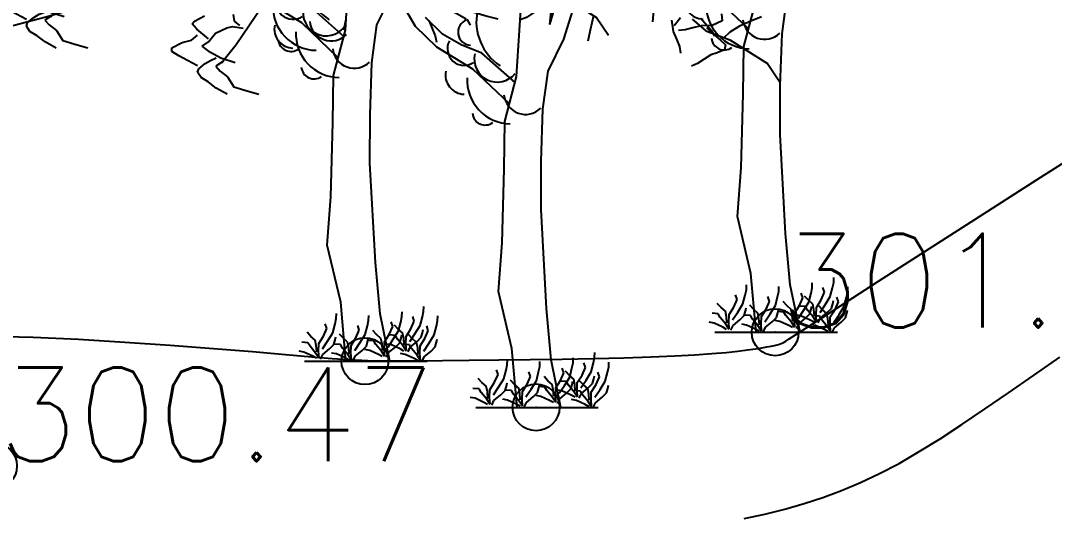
# Model space of a CAD drawing. Header units: millimetres. Extents: x 524954 to 526204, y 9523489 to 9524010.
# Drawn here: x 526074.37 to 526085.4, y 9523822.06 to 9523827.35 of the extents above; entities that cross this region are included whole.
import ezdxf

# ---------------------------------------------------------------- set-up
doc = ezdxf.new("R2010")
doc.units = ezdxf.units.MM
doc.header["$PDMODE"] = 32
doc.header["$PDSIZE"] = 0.5
doc.linetypes.add('ACAD_ISO12W100', pattern=[21, 12, -3, 0, -3, 0, -3])
for name, color, linetype in [('Arbre', 34, 'ACAD_ISO12W100'), ('CN_01_00', 3, 'Continuous'), ('CN_02_00', 4, 'Continuous'), ('CN_10_00', 1, 'Continuous'), ('TopoAlt', 3, 'Continuous'), ('TOPOJIS', 7, 'Continuous')]:
    doc.layers.add(name, color=color, linetype=linetype)
doc.styles.add('Simplex 1.0', font='Simplex.shx', dxfattribs={"width": 0.99, "height": 1})

# ---------------------------------------------------------------- blocks, each defined once
blk = doc.blocks.new('TCPOINT M')
at = {"color": 0}
blk.add_point((0, 0), dxfattribs=at)
at = {"layer": 'TopoAlt', "style": 'Simplex 1.0', "width": 0.99}
blk.add_attdef('ALT', (0.15, 0.15), '', height=1, dxfattribs=at)
blk = doc.blocks.new('v088')
at = {"linetype": 'Continuous'}
for p, q in [((-1.298, 4.058), (-1.504, 4.415)), ((0.138, 4.082), (0.174, 4.45)), ((-0.217, 3.527), (-0.166, 4.349)), ((0.138, 4.082), (0.231, 4.395)), ((-2.931, 4.273), (-3.209, 3.863)), ((0.285, 3.923), (0.384, 4.23)), ((-1.01, 3.977), (-1.188, 4.154)), ((1.655, 4.138), (1.8, 4.011)), ((-1.069, 3.839), (-1.298, 4.058)), ((-0.808, 3.863), (-1.01, 3.977)), ((1.8, 4.011), (2.057, 3.917)), ((-3.209, 3.863), (-3.367, 3.667)), ((-0.589, 3.774), (-0.808, 3.863)), ((0.118, 3.584), (0.285, 3.923)), ((2.057, 3.917), (2.461, 3.664)), ((-0.685, 3.605), (-1.069, 3.839)), ((-0.234, 3.461), (-0.589, 3.774)), ((2.461, 3.664), (2.589, 3.474)), ((-0.294, 3.234), (-0.685, 3.605)), ((0.064, 3.179), (0.118, 3.584)), ((-0.344, 3.046), (-0.217, 3.527)), ((0.045, 2.625), (0.064, 3.179)), ((-0.352, 2.542), (-0.344, 3.046)), ((-0.373, 1.752), (-0.352, 2.542)), ((0.043, 2.109), (0.045, 2.625)), ((0.102, 1.053), (0.043, 2.109)), ((-0.412, 1.235), (-0.373, 1.752)), ((-0.268, 0.628), (-0.412, 1.235)), ((0.151, 0.506), (0.102, 1.053)), ((-0.213, 0), (-0.268, 0.628)), ((0.256, 0), (0.151, 0.506)), ((-0.654, 0), (0.654, 0))]:
    blk.add_line(p, q, dxfattribs=at)
at = {"color": 3, "linetype": 'Continuous'}
for p, q in [((1.243, 4.226), (1.234, 4.11)), ((1.97, 4.193), (1.975, 4.12)), ((-3.679, 4.087), (-3.656, 4.117)), ((-3.629, 4.032), (-3.679, 4.087)), ((-3.656, 4.117), (-3.547, 4.171)), ((-3.229, 4.115), (-3.239, 4.188)), ((-3.172, 4.068), (-3.229, 4.115)), ((-2.04, 4.134), (-2.065, 4.02)), ((-1.153, 4.123), (-1.118, 4.039)), ((-0.748, 4.137), (-0.713, 4.073)), ((0.603, 4.175), (0.566, 4.019)), ((1.435, 4.125), (1.453, 4.007)), ((1.465, 4.068), (1.531, 4.155)), ((1.747, 4.149), (1.858, 4.021)), ((1.975, 4.12), (1.87, 4.071)), ((2.283, 4.116), (2.16, 4.062)), ((2.396, 4.162), (2.283, 4.116)), ((-3.507, 3.927), (-3.629, 4.032)), ((-3.507, 3.896), (-3.43, 3.988)), ((-3.43, 3.988), (-3.309, 4.046)), ((-3.309, 4.046), (-3.249, 4.058)), ((-3.249, 4.058), (-3.134, 4.042)), ((-1.118, 4.039), (-1.087, 3.959)), ((0.566, 4.019), (0.541, 3.904)), ((1.453, 4.007), (1.488, 3.924)), ((1.58, 4.022), (1.511, 4.017)), ((1.664, 4.043), (1.58, 4.022)), ((1.751, 4.067), (1.664, 4.043)), ((1.87, 4.071), (1.751, 4.067)), ((1.81, 4.048), (1.888, 3.972)), ((1.858, 4.021), (1.893, 3.958)), ((1.888, 3.972), (1.953, 3.918)), ((2.059, 3.998), (1.99, 3.936)), ((2.16, 4.062), (2.059, 3.998)), ((-3.898, 3.83), (-3.785, 3.887)), ((-3.785, 3.887), (-3.688, 3.915)), ((-3.688, 3.915), (-3.621, 3.967)), ((-3.574, 3.849), (-3.507, 3.896)), ((-1.087, 3.959), (-1.074, 3.891)), ((1.488, 3.924), (1.519, 3.844)), ((1.953, 3.918), (2.01, 3.864)), ((2.01, 3.864), (2.002, 3.81)), ((-3.897, 3.791), (-3.898, 3.83)), ((-3.821, 3.747), (-3.897, 3.791)), ((-3.484, 3.783), (-3.574, 3.849)), ((-3.375, 3.72), (-3.484, 3.783)), ((1.519, 3.844), (1.532, 3.776)), ((1.855, 3.758), (1.714, 3.664)), ((1.923, 3.778), (1.855, 3.758)), ((2.002, 3.81), (1.923, 3.778)), ((-3.729, 3.697), (-3.821, 3.747)), ((-3.621, 3.641), (-3.729, 3.697)), ((-3.609, 3.608), (-3.542, 3.663)), ((-3.542, 3.663), (-3.485, 3.698)), ((-3.485, 3.698), (-3.422, 3.725)), ((-3.344, 3.689), (-3.426, 3.635)), ((-3.221, 3.67), (-3.375, 3.72)), ((1.714, 3.664), (1.647, 3.637)), ((-3.623, 3.571), (-3.609, 3.608)), ((-3.585, 3.514), (-3.623, 3.571)), ((-3.426, 3.635), (-3.38, 3.583)), ((-3.38, 3.583), (-3.303, 3.524)), ((-3.509, 3.469), (-3.585, 3.514)), ((-3.423, 3.403), (-3.509, 3.469)), ((-3.303, 3.524), (-3.234, 3.416)), ((-3.306, 3.337), (-3.423, 3.403)), ((-3.234, 3.416), (-3.081, 3.37)), ((-3.081, 3.37), (-2.968, 3.339)), ((0.615, 0.531), (0.618, 0.584)), ((-0.329, 0.397), (-0.317, 0.454)), ((-0.317, 0.454), (-0.315, 0.507)), ((0.029, 0.435), (0.031, 0.488)), ((0.373, 0.416), (0.385, 0.474)), ((0.385, 0.474), (0.387, 0.526)), ((0.517, 0.426), (0.5, 0.476)), ((0.579, 0.38), (0.603, 0.474)), ((0.603, 0.474), (0.615, 0.531)), ((0.765, 0.43), (0.767, 0.483)), ((-0.452, 0.267), (-0.416, 0.349)), ((-0.416, 0.349), (-0.433, 0.399)), ((-0.353, 0.303), (-0.329, 0.397)), ((-0.07, 0.329), (-0.087, 0.38)), ((-0.007, 0.284), (0.017, 0.377)), ((0.017, 0.377), (0.029, 0.435)), ((0.25, 0.286), (0.286, 0.368)), ((0.286, 0.368), (0.269, 0.418)), ((0.346, 0.341), (0.305, 0.385)), ((0.392, 0.301), (0.346, 0.341)), ((0.349, 0.322), (0.373, 0.416)), ((0.43, 0.264), (0.481, 0.344)), ((0.481, 0.344), (0.517, 0.426)), ((0.524, 0.291), (0.579, 0.38)), ((0.606, 0.303), (0.613, 0.337)), ((0.666, 0.325), (0.649, 0.375)), ((0.728, 0.279), (0.752, 0.373)), ((0.752, 0.373), (0.765, 0.43)), ((-0.587, 0.264), (-0.627, 0.308)), ((-0.541, 0.224), (-0.587, 0.264)), ((-0.529, 0.166), (-0.541, 0.224)), ((-0.502, 0.188), (-0.452, 0.267)), ((-0.409, 0.214), (-0.353, 0.303)), ((-0.341, 0.178), (-0.327, 0.226)), ((-0.327, 0.226), (-0.32, 0.26)), ((-0.24, 0.245), (-0.281, 0.288)), ((-0.195, 0.204), (-0.24, 0.245)), ((-0.156, 0.168), (-0.106, 0.248)), ((-0.106, 0.248), (-0.07, 0.329)), ((-0.063, 0.195), (-0.007, 0.284)), ((0.019, 0.207), (0.026, 0.24)), ((0.084, 0.216), (0.019, 0.221)), ((0.115, 0.284), (0.075, 0.327)), ((0.161, 0.243), (0.115, 0.284)), ((0.173, 0.185), (0.161, 0.243)), ((0.2, 0.207), (0.25, 0.286)), ((0.238, 0.151), (0.293, 0.233)), ((0.315, 0.274), (0.25, 0.279)), ((0.293, 0.233), (0.349, 0.322)), ((0.337, 0.236), (0.315, 0.274)), ((0.397, 0.163), (0.337, 0.236)), ((0.361, 0.197), (0.375, 0.245)), ((0.375, 0.245), (0.382, 0.279)), ((0.404, 0.243), (0.392, 0.301)), ((0.409, 0.175), (0.404, 0.243)), ((0.428, 0.183), (0.43, 0.264)), ((0.495, 0.24), (0.454, 0.284)), ((0.469, 0.209), (0.524, 0.291)), ((0.541, 0.2), (0.495, 0.24)), ((0.546, 0.209), (0.591, 0.255)), ((0.579, 0.163), (0.63, 0.243)), ((0.591, 0.255), (0.606, 0.303)), ((0.63, 0.243), (0.666, 0.325)), ((0.673, 0.19), (0.728, 0.279)), ((0.755, 0.202), (0.762, 0.236)), ((-0.618, 0.197), (-0.683, 0.202)), ((-0.596, 0.159), (-0.618, 0.197)), ((-0.536, 0.087), (-0.596, 0.159)), ((-0.524, 0.099), (-0.529, 0.166)), ((-0.505, 0.106), (-0.502, 0.188)), ((-0.464, 0.132), (-0.409, 0.214)), ((-0.459, 0.072), (-0.387, 0.132)), ((-0.387, 0.132), (-0.341, 0.178)), ((-0.272, 0.178), (-0.337, 0.183)), ((-0.25, 0.139), (-0.272, 0.178)), ((-0.19, 0.067), (-0.25, 0.139)), ((-0.183, 0.147), (-0.195, 0.204)), ((-0.178, 0.079), (-0.183, 0.147)), ((-0.159, 0.087), (-0.156, 0.168)), ((-0.118, 0.113), (-0.063, 0.195)), ((-0.113, 0.053), (-0.041, 0.113)), ((-0.041, 0.113), (0.005, 0.159)), ((0.041, 0.115), (-0.01, 0.125)), ((0.005, 0.159), (0.019, 0.207)), ((0.135, 0.072), (0.041, 0.115)), ((0.106, 0.178), (0.084, 0.216)), ((0.166, 0.106), (0.106, 0.178)), ((0.178, 0.118), (0.173, 0.185)), ((0.197, 0.125), (0.2, 0.207)), ((0.202, 0.055), (0.197, 0.125)), ((0.272, 0.173), (0.221, 0.183)), ((0.243, 0.091), (0.315, 0.151)), ((0.365, 0.13), (0.272, 0.173)), ((0.315, 0.151), (0.361, 0.197)), ((0.406, 0.108), (0.365, 0.13)), ((0.433, 0.108), (0.397, 0.163)), ((0.464, 0.173), (0.399, 0.178)), ((0.433, 0.113), (0.428, 0.183)), ((0.45, 0.099), (0.474, 0.149)), ((0.486, 0.135), (0.464, 0.173)), ((0.474, 0.149), (0.546, 0.209)), ((0.546, 0.063), (0.486, 0.135)), ((0.553, 0.142), (0.541, 0.2)), ((0.558, 0.075), (0.553, 0.142)), ((0.577, 0.082), (0.579, 0.163)), ((0.618, 0.108), (0.673, 0.19)), ((0.695, 0.108), (0.74, 0.154)), ((0.74, 0.154), (0.755, 0.202)), ((-0.661, 0.096), (-0.712, 0.106)), ((-0.567, 0.053), (-0.661, 0.096)), ((-0.527, 0.031), (-0.567, 0.053)), ((-0.5, 0.031), (-0.536, 0.087)), ((-0.5, 0.036), (-0.505, 0.106)), ((-0.483, 0.022), (-0.459, 0.072)), ((-0.315, 0.077), (-0.365, 0.087)), ((-0.221, 0.034), (-0.315, 0.077)), ((-0.18, 0.012), (-0.221, 0.034)), ((-0.154, 0.012), (-0.19, 0.067)), ((-0.154, 0.017), (-0.159, 0.087)), ((-0.137, 0.002), (-0.113, 0.053)), ((0.175, 0.05), (0.135, 0.072)), ((0.202, 0.05), (0.166, 0.106)), ((0.219, 0.041), (0.243, 0.091)), ((0.421, 0.072), (0.37, 0.082)), ((0.514, 0.029), (0.421, 0.072)), ((0.555, 0.007), (0.514, 0.029)), ((0.582, 0.007), (0.546, 0.063)), ((0.582, 0.012), (0.577, 0.082)), ((0.599, -0.002), (0.623, 0.048)), ((0.623, 0.048), (0.695, 0.108))]:
    blk.add_line(p, q, dxfattribs=at)
for centre, major_axis, start_param, end_param in [((-2.352, 4.272), (0.33, 0.33), 2.307735, 3.914618), ((-0.082, 4.112), (0.4, 0.4), 2.158504, 3.344219), ((-2.195, 4.138), (0.164, 0.164), 2.463212, 4.701636), ((-0.702, 3.998), (0.099, 0.099), 1.149268, 3.862844), ((-2.625, 3.929), (0.0964, 0.0964), 2.435534, 4.557933), ((-0.779, 3.821), (0.125, 0.125), 1.864761, 4.52862), ((-0.424, 3.713), (0.174, 0.174), 2.133893, 4.816631), ((-0.772, 3.542), (-0.145, 0.145), 0.590553, 2.325666), ((-0.28, 3.489), (0.33, 0.33), 2.307735, 3.914618), ((-0.123, 3.354), (0.164, 0.164), 2.463212, 4.701636), ((-0.553, 3.145), (0.0964, 0.0964), 2.435534, 4.557933)]:
    blk.add_ellipse(centre, major_axis=major_axis, ratio=1, start_param=start_param, end_param=end_param, dxfattribs=at)

msp = doc.modelspace()

# ---------------------------------------------------------------- linework, layer by layer
at = {"layer": 'CN_01_00', "elevation": 301, "flags": 128}
msp.add_lwpolyline([(526074.044, 9523823.99), (526074.501, 9523823.978), (526074.986, 9523823.955), (526075.48, 9523823.926), (526075.966, 9523823.893), (526076.426, 9523823.857), (526076.842, 9523823.824), (526077.196, 9523823.794), (526077.477, 9523823.77), (526077.695, 9523823.752), (526077.867, 9523823.74), (526078.01, 9523823.731), (526078.141, 9523823.727), (526078.276, 9523823.725), (526078.432, 9523823.725), (526078.625, 9523823.727), (526078.869, 9523823.729), (526079.155, 9523823.732), (526079.471, 9523823.735), (526079.806, 9523823.739), (526080.149, 9523823.745), (526080.485, 9523823.751), (526080.805, 9523823.759), (526081.096, 9523823.768), (526081.349, 9523823.779), (526081.564, 9523823.791), (526081.746, 9523823.803), (526081.898, 9523823.816), (526082.023, 9523823.83), (526082.125, 9523823.842), (526082.209, 9523823.854), (526082.277, 9523823.865), (526082.332, 9523823.875), (526082.377, 9523823.883), (526082.413, 9523823.89), (526082.443, 9523823.897), (526082.466, 9523823.904), (526082.485, 9523823.911), (526082.502, 9523823.918), (526082.517, 9523823.926), (526082.536, 9523823.937), (526082.57, 9523823.959), (526082.636, 9523824.001), (526082.749, 9523824.074), (526082.924, 9523824.187), (526083.177, 9523824.35), (526083.523, 9523824.573), (526083.978, 9523824.865), (526084.55, 9523825.231), (526085.218, 9523825.659), (526085.956, 9523826.128)], dxfattribs=at)
at = {"layer": 'CN_02_00', "elevation": 302, "flags": 128}
msp.add_lwpolyline([(526074.166, 9523827.268), (526074.639, 9523827.392), (526075.126, 9523827.531), (526075.621, 9523827.678), (526076.116, 9523827.826), (526076.604, 9523827.969), (526077.076, 9523828.1), (526077.526, 9523828.211), (526077.95, 9523828.299), (526078.36, 9523828.371), (526078.773, 9523828.438), (526079.204, 9523828.511), (526079.67, 9523828.6), (526080.187, 9523828.716), (526080.771, 9523828.868), (526081.438, 9523829.068), (526082.198, 9523829.323), (526083.032, 9523829.623), (526083.913, 9523829.955), (526084.815, 9523830.307), (526085.714, 9523830.666)], dxfattribs=at)
at = {"layer": 'CN_10_00', "elevation": 300, "flags": 128}
msp.add_lwpolyline([(526082.091, 9523822.044), (526082.311, 9523822.093), (526082.523, 9523822.146), (526082.729, 9523822.205), (526082.93, 9523822.27), (526083.13, 9523822.344), (526083.33, 9523822.428), (526083.533, 9523822.524), (526083.742, 9523822.633), (526083.957, 9523822.758), (526084.18, 9523822.896), (526084.413, 9523823.048), (526084.656, 9523823.211), (526084.911, 9523823.386), (526085.177, 9523823.571), (526085.457, 9523823.764)], dxfattribs=at)

# ---------------------------------------------------------------- block references
at = {"layer": 'Arbre'}
for p in [(526082.43, 9523824.03, -271.76), (526078.053, 9523823.722, -271.76), (526079.879, 9523823.23, -271.76)]:
    msp.add_blockref('v088', p, dxfattribs=at)
at = {"layer": 'TOPOJIS'}
ref = msp.add_blockref('TCPOINT M', (526082.42, 9523824.03, 301.08), dxfattribs=at)
ref.add_attrib('ALT', '301.08', (526082.47, 9523824.08, 301.08), dxfattribs={"layer": 'TopoAlt', "height": 1, "style": 'Simplex 1.0', "width": 0.99})
for p in [(526078.043, 9523823.722, 301), (526079.869, 9523823.23, 300.85)]:
    msp.add_blockref('TCPOINT M', p, dxfattribs=at)
ref = msp.add_blockref('TCPOINT M', (526074.079, 9523822.605, 300.47), dxfattribs=at)
ref.add_attrib('ALT', '300.47', (526074.129, 9523822.655, 300.47), dxfattribs={"layer": 'TopoAlt', "height": 1, "style": 'Simplex 1.0', "width": 0.99})

doc.saveas('drawing.dxf')
